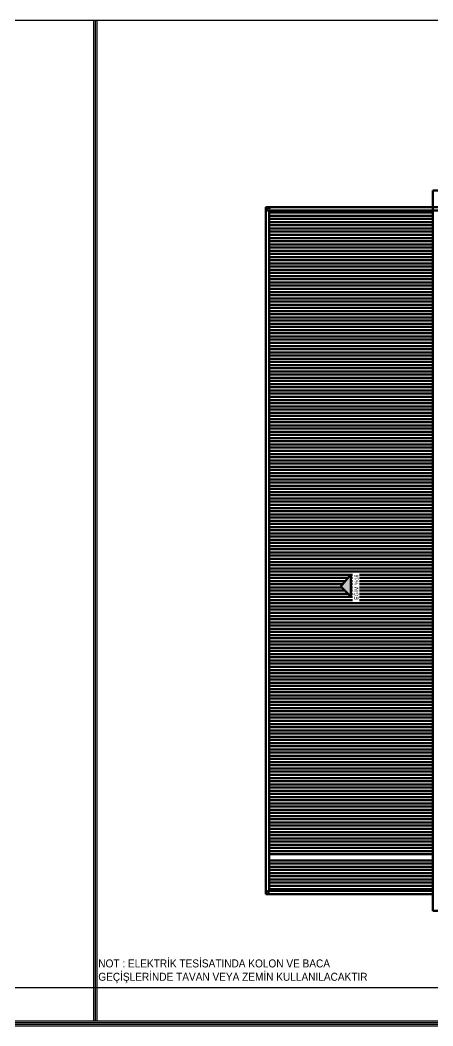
# Model space of a CAD drawing. Header units: millimetres. Extents: x 2046 to 14753, y 2361 to 29276.
# Drawn here: x 8400 to 9636, y 17181 to 20197 of the extents above; entities that cross this region are included whole.
import ezdxf

# ---------------------------------------------------------------- set-up
doc = ezdxf.new("R2010")
doc.units = ezdxf.units.MM
for name, color, linetype, lineweight in [('A.O. DUVAR', 7, 'Continuous', 50), ('TOPRAKLAMA', 44, 'Continuous', 18), ('yazi', 251, 'Continuous', 25)]:
    doc.layers.add(name, color=color, linetype=linetype, lineweight=lineweight)
doc.layers.add('Elektrik Yazı', color=7, linetype='Continuous')
doc.styles.add('SS', font='arial.ttf', dxfattribs={"height": 11.5})
doc.styles.add('UNIVCH', font='arial.ttf', dxfattribs={"width": 0.7, "height": 70})

# ---------------------------------------------------------------- blocks, each defined once
blk = doc.blocks.new('ÖZEL NOT')
at = {"layer": 'Elektrik Yazı', "insert": (0, 81.2), "char_height": 24, "width": 884.096, "attachment_point": 1, "style": 'UNIVCH'}
blk.add_mtext('{\\W0.9;NOT : ELEKTRİK TESİSATINDA KOLON VE BACA GEÇİŞLERİNDE TAVAN VEYA ZEMİN KULLANILACAKTIR}', dxfattribs=at)

msp = doc.modelspace()

# ---------------------------------------------------------------- hatches: boundary and pattern name
at = {"layer": 'A.O. DUVAR'}
h = msp.add_hatch(color=256, dxfattribs=at)
h.dxf.hatch_style = 1
h.paths.add_polyline_path([(9390.632, 18535.123), (9360.632, 18499.123), (9390.632, 18469.123)])

# ---------------------------------------------------------------- linework, layer by layer
for p, q in [((9635.33, 19685.858), (11135.33, 19685.858)), ((9635.33, 17525.858), (9635.33, 19685.858)), ((9685.33, 19635.858), (9135.33, 19635.858)), ((9135.33, 19635.858), (9135.33, 17575.858)), ((9685.33, 19625.858), (9145.33, 19625.858)), ((9145.33, 19625.858), (9145.33, 17585.858)), ((9360.632, 18499.123), (9390.632, 18535.123)), ((9390.632, 18535.123), (9390.632, 18469.123)), ((9390.632, 18469.123), (9360.632, 18499.123)), ((9145.33, 17585.858), (9635.33, 17585.858)), ((9135.33, 17575.858), (9635.33, 17575.858)), ((9635.33, 17525.858), (9635.33, 17525.858)), ((9635.33, 17525.858), (11085.33, 17525.858)), ((9635.33, 17525.858), (9635.33, 17525.858)), ((11135.33, 17525.858), (9635.33, 17525.858))]:
    msp.add_line(p, q, dxfattribs=at)
at = {"layer": 'A.O. DUVAR', "linetype": 'Continuous', "transparency": 33554488}
for p, q in [((9635.33, 19619.885), (9145.33, 19619.885)), ((9635.33, 19610.36), (9145.33, 19610.36)), ((9635.33, 19600.835), (9145.33, 19600.835)), ((9635.33, 19591.31), (9145.33, 19591.31)), ((9635.33, 19581.785), (9145.33, 19581.785)), ((9635.33, 19572.26), (9145.33, 19572.26)), ((9635.33, 19562.735), (9145.33, 19562.735)), ((9635.33, 19553.21), (9145.33, 19553.21)), ((9635.33, 19543.685), (9145.33, 19543.685)), ((9635.33, 19534.16), (9145.33, 19534.16)), ((9635.33, 19524.635), (9145.33, 19524.635)), ((9635.33, 19515.11), (9145.33, 19515.11)), ((9635.33, 19505.585), (9145.33, 19505.585)), ((9635.33, 19496.06), (9145.33, 19496.06)), ((9635.33, 19486.535), (9145.33, 19486.535)), ((9635.33, 19477.01), (9145.33, 19477.01)), ((9635.33, 19467.485), (9145.33, 19467.485)), ((9635.33, 19457.96), (9145.33, 19457.96)), ((9635.33, 19448.435), (9145.33, 19448.435)), ((9635.33, 19438.91), (9145.33, 19438.91)), ((9635.33, 19429.385), (9145.33, 19429.385)), ((9635.33, 19419.86), (9145.33, 19419.86)), ((9635.33, 19410.335), (9145.33, 19410.335)), ((9635.33, 19400.81), (9145.33, 19400.81)), ((9635.33, 19391.285), (9145.33, 19391.285)), ((9635.33, 19381.76), (9145.33, 19381.76)), ((9635.33, 19372.235), (9145.33, 19372.235)), ((9635.33, 19362.71), (9145.33, 19362.71)), ((9635.33, 19353.185), (9145.33, 19353.185)), ((9635.33, 19343.66), (9145.33, 19343.66)), ((9635.33, 19334.135), (9145.33, 19334.135)), ((9635.33, 19324.61), (9145.33, 19324.61)), ((9635.33, 19315.085), (9145.33, 19315.085)), ((9635.33, 19305.56), (9145.33, 19305.56)), ((9635.33, 19296.035), (9145.33, 19296.035)), ((9635.33, 19286.51), (9145.33, 19286.51)), ((9635.33, 19276.985), (9145.33, 19276.985)), ((9635.33, 19267.46), (9145.33, 19267.46)), ((9635.33, 19257.935), (9145.33, 19257.935)), ((9635.33, 19248.41), (9145.33, 19248.41)), ((9635.33, 19238.885), (9145.33, 19238.885)), ((9635.33, 19229.36), (9145.33, 19229.36)), ((9635.33, 19219.835), (9145.33, 19219.835)), ((9635.33, 19210.31), (9145.33, 19210.31)), ((9635.33, 19200.785), (9145.33, 19200.785)), ((9635.33, 19191.26), (9145.33, 19191.26)), ((9635.33, 19181.735), (9145.33, 19181.735)), ((9635.33, 19172.21), (9145.33, 19172.21)), ((9635.33, 19162.685), (9145.33, 19162.685)), ((9635.33, 19153.16), (9145.33, 19153.16)), ((9635.33, 19143.635), (9145.33, 19143.635)), ((9635.33, 19134.11), (9145.33, 19134.11)), ((9635.33, 19124.585), (9145.33, 19124.585)), ((9635.33, 19115.06), (9145.33, 19115.06)), ((9635.33, 19105.535), (9145.33, 19105.535)), ((9635.33, 19096.01), (9145.33, 19096.01)), ((9635.33, 19086.485), (9145.33, 19086.485)), ((9635.33, 19076.96), (9145.33, 19076.96)), ((9635.33, 19067.435), (9145.33, 19067.435)), ((9635.33, 19057.91), (9145.33, 19057.91)), ((9635.33, 19048.385), (9145.33, 19048.385)), ((9635.33, 19038.86), (9145.33, 19038.86)), ((9635.33, 19029.335), (9145.33, 19029.335)), ((9635.33, 19019.81), (9145.33, 19019.81)), ((9635.33, 19010.285), (9145.33, 19010.285)), ((9635.33, 19000.76), (9145.33, 19000.76)), ((9635.33, 18991.235), (9145.33, 18991.235)), ((9635.33, 18981.71), (9145.33, 18981.71)), ((9635.33, 18972.185), (9145.33, 18972.185)), ((9635.33, 18962.66), (9145.33, 18962.66)), ((9635.33, 18953.135), (9145.33, 18953.135)), ((9635.33, 18943.61), (9145.33, 18943.61)), ((9635.33, 18934.085), (9145.33, 18934.085)), ((9635.33, 18924.56), (9145.33, 18924.56)), ((9635.33, 18915.035), (9145.33, 18915.035)), ((9635.33, 18905.51), (9145.33, 18905.51)), ((9635.33, 18895.985), (9145.33, 18895.985)), ((9635.33, 18886.46), (9145.33, 18886.46)), ((9635.33, 18876.935), (9145.33, 18876.935)), ((9635.33, 18867.41), (9145.33, 18867.41)), ((9635.33, 18857.885), (9145.33, 18857.885)), ((9635.33, 18848.36), (9145.33, 18848.36)), ((9635.33, 18838.835), (9145.33, 18838.835)), ((9635.33, 18829.31), (9145.33, 18829.31)), ((9635.33, 18819.785), (9145.33, 18819.785)), ((9635.33, 18810.26), (9145.33, 18810.26)), ((9635.33, 18800.735), (9145.33, 18800.735)), ((9635.33, 18791.21), (9145.33, 18791.21)), ((9635.33, 18781.685), (9145.33, 18781.685)), ((9635.33, 18772.16), (9145.33, 18772.16)), ((9635.33, 18762.635), (9145.33, 18762.635)), ((9635.33, 18753.11), (9145.33, 18753.11)), ((9635.33, 18743.585), (9145.33, 18743.585)), ((9635.33, 18734.06), (9145.33, 18734.06)), ((9635.33, 18724.535), (9145.33, 18724.535)), ((9635.33, 18715.01), (9145.33, 18715.01)), ((9635.33, 18705.485), (9145.33, 18705.485)), ((9635.33, 18695.96), (9145.33, 18695.96)), ((9635.33, 18686.435), (9145.33, 18686.435)), ((9635.33, 18676.91), (9145.33, 18676.91)), ((9635.33, 18667.385), (9145.33, 18667.385)), ((9635.33, 18657.86), (9145.33, 18657.86)), ((9635.33, 18648.335), (9145.33, 18648.335)), ((9635.33, 18638.81), (9145.33, 18638.81)), ((9635.33, 18629.285), (9145.33, 18629.285)), ((9635.33, 18619.76), (9145.33, 18619.76)), ((9635.33, 18610.235), (9145.33, 18610.235)), ((9635.33, 18600.71), (9145.33, 18600.71)), ((9635.33, 18591.185), (9145.33, 18591.185)), ((9635.33, 18581.66), (9145.33, 18581.66)), ((9635.33, 18572.135), (9145.33, 18572.135)), ((9635.33, 18562.61), (9145.33, 18562.61)), ((9635.33, 18553.085), (9145.33, 18553.085)), ((9635.33, 18543.56), (9145.33, 18543.56)), ((9389.726, 18534.035), (9145.33, 18534.035)), ((9381.788, 18524.51), (9145.33, 18524.51)), ((9394.887, 18534.035), (9390.632, 18534.035)), ((9394.887, 18524.51), (9390.632, 18524.51)), ((9635.33, 18534.035), (9416.375, 18534.035)), ((9635.33, 18524.51), (9416.375, 18524.51)), ((9373.851, 18514.985), (9145.33, 18514.985)), ((9365.913, 18505.46), (9145.33, 18505.46)), ((9363.82, 18495.935), (9145.33, 18495.935)), ((9394.887, 18514.985), (9390.632, 18514.985)), ((9394.887, 18505.46), (9390.632, 18505.46)), ((9394.887, 18495.935), (9390.632, 18495.935)), ((9635.33, 18514.985), (9416.375, 18514.985)), ((9635.33, 18505.46), (9416.375, 18505.46)), ((9635.33, 18495.935), (9416.375, 18495.935)), ((9373.345, 18486.41), (9145.33, 18486.41)), ((9382.87, 18476.885), (9145.33, 18476.885)), ((9394.887, 18467.36), (9145.33, 18467.36)), ((9394.887, 18457.835), (9145.33, 18457.835)), ((9394.887, 18486.41), (9390.632, 18486.41)), ((9394.887, 18476.885), (9390.632, 18476.885)), ((9635.33, 18486.41), (9416.375, 18486.41)), ((9635.33, 18476.885), (9416.375, 18476.885)), ((9635.33, 18467.36), (9416.375, 18467.36)), ((9635.33, 18457.835), (9416.375, 18457.835)), ((9635.33, 18448.31), (9145.33, 18448.31)), ((9635.33, 18438.785), (9145.33, 18438.785)), ((9635.33, 18429.26), (9145.33, 18429.26)), ((9635.33, 18419.735), (9145.33, 18419.735)), ((9635.33, 18410.21), (9145.33, 18410.21)), ((9635.33, 18400.685), (9145.33, 18400.685)), ((9635.33, 18391.16), (9145.33, 18391.16)), ((9635.33, 18381.635), (9145.33, 18381.635)), ((9635.33, 18372.11), (9145.33, 18372.11)), ((9635.33, 18362.585), (9145.33, 18362.585)), ((9635.33, 18353.06), (9145.33, 18353.06)), ((9635.33, 18343.535), (9145.33, 18343.535)), ((9635.33, 18334.01), (9145.33, 18334.01)), ((9635.33, 18324.485), (9145.33, 18324.485)), ((9635.33, 18314.96), (9145.33, 18314.96)), ((9635.33, 18305.435), (9145.33, 18305.435)), ((9635.33, 18295.91), (9145.33, 18295.91)), ((9635.33, 18286.385), (9145.33, 18286.385)), ((9635.33, 18276.86), (9145.33, 18276.86)), ((9635.33, 18267.335), (9145.33, 18267.335)), ((9635.33, 18257.81), (9145.33, 18257.81)), ((9635.33, 18248.285), (9145.33, 18248.285)), ((9635.33, 18238.76), (9145.33, 18238.76)), ((9635.33, 18229.235), (9145.33, 18229.235)), ((9635.33, 18219.71), (9145.33, 18219.71)), ((9635.33, 18210.185), (9145.33, 18210.185)), ((9635.33, 18200.66), (9145.33, 18200.66)), ((9635.33, 18191.135), (9145.33, 18191.135)), ((9635.33, 18181.61), (9145.33, 18181.61)), ((9635.33, 18172.085), (9145.33, 18172.085)), ((9635.33, 18162.56), (9145.33, 18162.56)), ((9635.33, 18153.035), (9145.33, 18153.035)), ((9635.33, 18143.51), (9145.33, 18143.51)), ((9635.33, 18133.985), (9145.33, 18133.985)), ((9635.33, 18124.46), (9145.33, 18124.46)), ((9635.33, 18114.935), (9145.33, 18114.935)), ((9635.33, 18105.41), (9145.33, 18105.41)), ((9635.33, 18095.885), (9145.33, 18095.885)), ((9635.33, 18086.36), (9145.33, 18086.36)), ((9635.33, 18076.835), (9145.33, 18076.835)), ((9635.33, 18067.31), (9145.33, 18067.31)), ((9635.33, 18057.785), (9145.33, 18057.785)), ((9635.33, 18048.26), (9145.33, 18048.26)), ((9635.33, 18038.735), (9145.33, 18038.735)), ((9635.33, 18029.21), (9145.33, 18029.21)), ((9635.33, 18019.685), (9145.33, 18019.685)), ((9635.33, 18010.16), (9145.33, 18010.16)), ((9635.33, 18000.635), (9145.33, 18000.635)), ((9635.33, 17991.11), (9145.33, 17991.11)), ((9635.33, 17981.585), (9145.33, 17981.585)), ((9635.33, 17972.06), (9145.33, 17972.06)), ((9635.33, 17962.535), (9145.33, 17962.535)), ((9635.33, 17953.01), (9145.33, 17953.01)), ((9635.33, 17943.485), (9145.33, 17943.485)), ((9635.33, 17933.96), (9145.33, 17933.96)), ((9635.33, 17924.435), (9145.33, 17924.435)), ((9635.33, 17914.91), (9145.33, 17914.91)), ((9635.33, 17905.385), (9145.33, 17905.385)), ((9635.33, 17895.86), (9145.33, 17895.86)), ((9635.33, 17886.335), (9145.33, 17886.335)), ((9635.33, 17876.81), (9145.33, 17876.81)), ((9635.33, 17867.285), (9145.33, 17867.285)), ((9635.33, 17857.76), (9145.33, 17857.76)), ((9635.33, 17848.235), (9145.33, 17848.235)), ((9635.33, 17838.71), (9145.33, 17838.71)), ((9635.33, 17829.185), (9145.33, 17829.185)), ((9635.33, 17819.66), (9145.33, 17819.66)), ((9635.33, 17810.135), (9145.33, 17810.135)), ((9635.33, 17800.61), (9145.33, 17800.61)), ((9635.33, 17791.085), (9145.33, 17791.085)), ((9635.33, 17781.56), (9145.33, 17781.56)), ((9635.33, 17772.035), (9145.33, 17772.035)), ((9635.33, 17762.51), (9145.33, 17762.51)), ((9635.33, 17752.985), (9145.33, 17752.985)), ((9635.33, 17743.46), (9145.33, 17743.46)), ((9635.33, 17733.935), (9145.33, 17733.935)), ((9635.33, 17724.41), (9145.33, 17724.41)), ((9635.33, 17714.885), (9145.33, 17714.885)), ((9635.33, 17705.36), (9145.33, 17705.36)), ((9635.33, 17695.835), (9145.33, 17695.835)), ((9635.33, 17677.282), (9145.33, 17677.282)), ((9635.33, 17667.757), (9145.33, 17667.757)), ((9635.33, 17658.232), (9145.33, 17658.232)), ((9635.33, 17648.707), (9145.33, 17648.707)), ((9635.33, 17639.182), (9145.33, 17639.182)), ((9635.33, 17629.657), (9145.33, 17629.657)), ((9635.33, 17620.132), (9145.33, 17620.132)), ((9635.33, 17610.607), (9145.33, 17610.607)), ((9635.33, 17601.082), (9145.33, 17601.082)), ((9635.33, 17591.557), (9145.33, 17591.557))]:
    msp.add_line(p, q, dxfattribs=at)
at = {"layer": 'A.O. DUVAR'}
for centre in [(9142.13, 19629.695), (9140.249, 17580.688)]:
    msp.add_circle(centre, 4.234, dxfattribs=at)
at = {"layer": 'yazi'}
msp.add_line((3020.515, 17296.122), (11459.215, 17296.122), dxfattribs=at)
for points in [[(3020.515, 20197.084), (11459.215, 20197.084)], [(8618.962, 20197.084), (8618.962, 17196.122)], [(8623.962, 20197.084), (8623.962, 17196.122)], [(8628.962, 20197.084), (8628.962, 17196.122)], [(3020.515, 17196.122), (11459.215, 17196.122)], [(3020.515, 17191.122), (11459.215, 17191.122)], [(3020.515, 17186.122), (11459.215, 17186.122)], [(3020.515, 17181.122), (11459.215, 17181.122)]]:
    msp.add_lwpolyline(points, dxfattribs=at)

# ---------------------------------------------------------------- block references
at = {"layer": 'TOPRAKLAMA'}
msp.add_blockref('ÖZEL NOT', (8633.719, 17299.227), dxfattribs=at)

# ---------------------------------------------------------------- texts
at = {"layer": 'A.O. DUVAR', "style": 'SS'}
msp.add_text('EĞİM %%%18 ', height=11.23635, rotation=90, dxfattribs=at).set_placement((9412.38, 18458.618))

doc.saveas('drawing.dxf')
